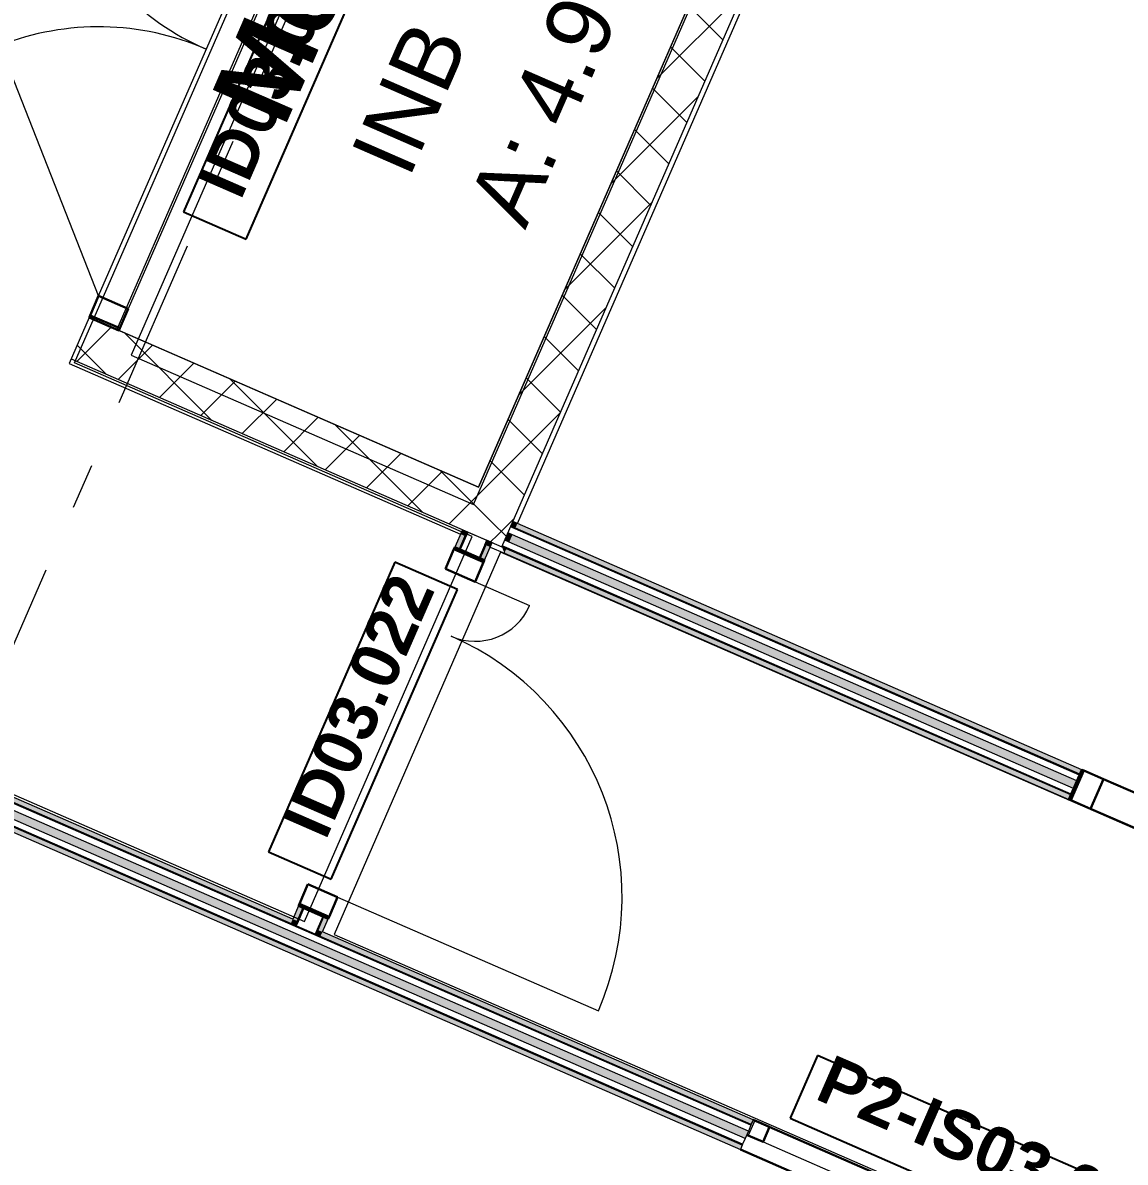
# Model space of a CAD drawing. Header units: millimetres. Extents: x -35034 to 431752, y -71616 to 25069.
# Drawn here: x 337680 to 341090, y -27414 to -23890 of the extents above; entities that cross this region are included whole.
import ezdxf
from ezdxf.enums import TextEntityAlignment as Align

# ---------------------------------------------------------------- set-up
doc = ezdxf.new("R2010")
doc.units = ezdxf.units.MM
doc.header["$MEASUREMENT"] = 0
doc.linetypes.add('Double Dashed', pattern=[1093.611073, 529.166651, -211.666656, 141.111112, -211.666656])
for name, color, linetype in [('New_A-05-M_Gross_Int_Circulation', 7, 'Continuous'), ('New_A-05-M_Gross_Int_Plant', 7, 'Continuous'), ('New_A-15-MG_Structural_Grid_Phase_2', 7, 'Continuous'), ('New_A-20-M_Floor_Slab', 7, 'Continuous'), ('New_A-25-M_Wall_Int', 7, 'Continuous'), ('New_ArchiCAD Door Markers', 7, 'Continuous'), ('New_ArchiCAD Doors', 7, 'Continuous'), ('New_ArchiCAD Window Markers', 7, 'Continuous'), ('New_ArchiCAD Windows', 7, 'Continuous')]:
    doc.layers.add(name, color=color, linetype=linetype)
for name, color, linetype, lineweight, true_color in [('New_A-05-M_Gross_Int_Circulation_Pen_No__74', 7, 'Continuous', 20, 0x606060), ('New_A-05-M_Gross_Int_Plant_Pen_No__74', 7, 'Continuous', 20, 0x606060), ('New_A-15-MG_Structural_Grid_Phase_2_Pen_No__222', 7, 'Continuous', 13, 0x65af33), ('New_A-25-M_Wall_Int_Pen_No__107', 7, 'Continuous', 15, 0xa6a6a6), ('New_ArchiCAD Doors_Pen_No__43', 7, 'Continuous', 30, 0x444444), ('New_ArchiCAD Doors_Pen_No__63', 7, 'Continuous', 20, 0x606060), ('New_ArchiCAD Windows_Pen_No__23', 7, 'Continuous', 30, 0x2a2a2a), ('New_ArchiCAD Windows_Pen_No__43', 7, 'Continuous', 30, 0x444444)]:
    doc.layers.add(name, color=color, linetype=linetype, lineweight=lineweight, true_color=true_color)
for name, color, linetype, lineweight in [('New_A-20-M_Floor_Slab_Pen_No__89', 8, 'Continuous', 20), ('New_A-25-M_Wall_Int_Pen_No__1', 7, 'Continuous', 13), ('New_ArchiCAD Door Markers_Pen_No__1', 7, 'Continuous', 13), ('New_ArchiCAD Door Markers_Pen_No__5', 7, 'Continuous', 25), ('New_ArchiCAD Doors_Pen_No__1', 7, 'Continuous', 13), ('New_ArchiCAD Window Markers_Pen_No__1', 7, 'Continuous', 13), ('New_ArchiCAD Window Markers_Pen_No__5', 7, 'Continuous', 25), ('New_ArchiCAD Windows_Pen_No__1', 7, 'Continuous', 13), ('New_ArchiCAD Windows_Pen_No__83', 8, 'Continuous', 20), ('New_ArchiCAD Zone Stamps_Pen_No__6', 7, 'Continuous', 35), ('New_ArchiCAD Zone Stamps_Pen_No__9', 7, 'Continuous', 13)]:
    doc.layers.add(name, color=color, linetype=linetype, lineweight=lineweight)
doc.styles.add('GENERATED_STYLE_1', font='')
doc.styles.add('GENERATED_STYLE_2', font='')
doc.styles.add('GENERATED_STYLE_3', font='')
doc.styles.add('GENERATED_STYLE_4', font='')
doc.styles.get('GENERATED_STYLE_1').set_extended_font_data('Swis721 BT', bold=True)
doc.styles.get('GENERATED_STYLE_2').set_extended_font_data('Arial', bold=True)
doc.styles.get('GENERATED_STYLE_3').set_extended_font_data('Arial')
doc.styles.get('GENERATED_STYLE_4').set_extended_font_data('Swis721 BT')
pattern_1 = [(45, (341458.06, 0), (-91.9239, 91.9239), []), (135, (341458.06, 0), (91.9239, 91.9239), [])]
pattern_2 = [(336.4404, (341458.06, 0), (69.2305, 158.7675), [0, -100]), (336.4404, (341538.51, 59.4), (69.2305, 158.7675), [0, -100])]

# ---------------------------------------------------------------- blocks, each defined once
blk = doc.blocks.new('Corridor 02-Third_INB 3152_63_2', base_point=(314166.9, -30973.4))
at = {"layer": 'New_A-05-M_Gross_Int_Circulation_Pen_No__74', "linetype": 'Continuous'}
for p, q in [((337840.6, -24942), (339439.2, -21276.1)), ((339070.6, -25478.4), (337840.6, -24942)), ((338551.5, -26668.8), (339070.6, -25478.4)), ((337340.9, -26140.9), (338551.5, -26668.8))]:
    blk.add_line(p, q, dxfattribs=at)
at = {"layer": 'New_ArchiCAD Zone Stamps_Pen_No__6'}
for tag, height, style, p in [('ROOM_NAME', 250, 'GENERATED_STYLE_2', (313334.1, -29413.8)), ('zoneNameLine2', 250, 'GENERATED_STYLE_2', (313145.7, -29846)), ('ROOM_NUMBER', 200, 'GENERATED_STYLE_3', (312957.3, -30266.7)), ('measuredAreaCode', 200, 'GENERATED_STYLE_3', (312800.2, -30626.8)), ('ROOM_HOLES_PRM', 200, 'GENERATED_STYLE_3', (313107.6, -30760.8)), ('DUMMY_649', 200, 'GENERATED_STYLE_3', (313736.8, -31035.2)), ('DUMMY_650', 133.3, 'GENERATED_STYLE_3', (314016.1, -31141.7))]:
    blk.add_attdef(tag, text='', height=height, rotation=336.4404, dxfattribs=dict(at, style=style)).set_placement(p, align=Align.TOP_LEFT)
blk = doc.blocks.new('Corridor 01-Third_INB 3350_68_2', base_point=(352061.9, -32200.4))
at = {"layer": 'New_A-05-M_Gross_Int_Circulation_Pen_No__74', "linetype": 'Continuous'}
for p, q in [((339158.2, -25527.6), (338642.9, -26709.4)), ((358967.8, -34165.5), (339158.2, -25527.6)), ((338642.9, -26709.4), (356580.5, -34531))]:
    blk.add_line(p, q, dxfattribs=at)
at = {"layer": 'New_ArchiCAD Zone Stamps_Pen_No__9'}
for tag, height, style, p in [('ROOM_NAME', 250, 'GENERATED_STYLE_2', (351229.1, -30640.8)), ('zoneNameLine2', 250, 'GENERATED_STYLE_2', (351040.7, -31072.9)), ('ROOM_NUMBER', 200, 'GENERATED_STYLE_3', (350852.2, -31493.6)), ('measuredAreaCode', 200, 'GENERATED_STYLE_3', (350695.2, -31853.7)), ('DUMMY_649', 200, 'GENERATED_STYLE_3', (351002.6, -31987.8)), ('DUMMY_650', 200, 'GENERATED_STYLE_3', (351492, -32201.2)), ('DUMMY_651', 133.3, 'GENERATED_STYLE_3', (351771.2, -32307.7))]:
    blk.add_attdef(tag, text='', height=height, rotation=336.4404, dxfattribs=dict(at, style=style)).set_placement(p, align=Align.TOP_LEFT)
blk = doc.blocks.new('Mech-Riser 01_INB 3158_70_2', base_point=(339560.5, -23361.1))
at = {"layer": 'New_A-05-M_Gross_Int_Plant_Pen_No__74', "linetype": 'Continuous'}
for p, q in [((339564.4, -21183.9), (337970.8, -24838.5)), ((339089.7, -25326.4), (340683.3, -21671.8)), ((337970.8, -24838.5), (339089.7, -25326.4))]:
    blk.add_line(p, q, dxfattribs=at)
at = {"layer": 'New_ArchiCAD Zone Stamps_Pen_No__9'}
for tag, height, style, p in [('ROOM_NAME', 250, 'GENERATED_STYLE_2', (338258.7, -24118.7)), ('measuredAreaCode', 200, 'GENERATED_STYLE_3', (339050.9, -24452.7)), ('ROOM_NUMBER', 200, 'GENERATED_STYLE_3', (338690.8, -24295.7)), ('DUMMY_650', 200, 'GENERATED_STYLE_3', (339337.4, -23795.8)), ('DUMMY_651', 133.3, 'GENERATED_STYLE_3', (339459.1, -23501.3)), ('DUMMY_649', 200, 'GENERATED_STYLE_3', (339184.9, -24145.3))]:
    blk.add_attdef(tag, text='', height=height, rotation=66.4404, dxfattribs=dict(at, style=style)).set_placement(p, align=Align.TOP_LEFT)
blk = doc.blocks.new('Slab_6_2', base_point=(319508.7, -20986.7))
at = {"layer": 'New_A-20-M_Floor_Slab_Pen_No__89', "linetype": 'Continuous', "flags": 128}
blk.add_lwpolyline([(338015.8, -24918.2), (339074.2, -25379.7), (340673, -21713.1), (339614.6, -21251.6)], close=True, dxfattribs=at)
blk = doc.blocks.new('*X1009', base_point=(341458.1, 0))
at = {"layer": 'New_A-25-M_Wall_Int_Pen_No__107', "linetype": 'Continuous'}
blk.add_hatch(color=256, dxfattribs=at).paths.add_polyline_path([(339194.6, -25473.6), (339184.6, -25496.5), (340930.2, -26257.7), (340940.2, -26234.8)])
blk = doc.blocks.new('Door with Sidelight on Side 2 19_12')
at = {"layer": 'New_ArchiCAD Doors_Pen_No__1', "linetype": 'Continuous'}
for p, q in [((-755, 0), (-755, -15)), ((755, 0), (755, -15)), ((-755, -15), (-755, -18)), ((-755, -18), (-755, -38)), ((755, -15), (755, -18)), ((755, -18), (755, -38)), ((-755, -38), (-755, -63)), ((-755, -63), (-755, -82)), ((755, -38), (755, -63)), ((755, -63), (755, -82)), ((-755, -82), (-755, -85)), ((-755, -85), (-755, -100)), ((755, -82), (755, -85)), ((755, -85), (755, -100))]:
    blk.add_line(p, q, dxfattribs=at)
at = {"layer": 'New_ArchiCAD Doors_Pen_No__43', "linetype": 'Continuous'}
for p, q in [((-748, 0), (-755, 0)), ((-755, 0), (-755, -100)), ((-682, 0), (-748, 0)), ((-748, 0), (-748, -100)), ((-254, 0), (-682, 0)), ((-682, 0), (-682, -100)), ((-682, -100), (-682, 0)), ((-254, -100), (-254, 0)), ((-188, 0), (-254, 0)), ((-254, 0), (-254, -100)), ((-188, -100), (-188, 0)), ((748, 0), (682, 0)), ((682, 0), (682, -100)), ((748, 0), (755, 0)), ((748, -100), (748, 0)), ((755, 0), (755, -100)), ((-748, -100), (-755, -100)), ((-748, -100), (-682, -100)), ((-682, -100), (-254, -100)), ((-254, -100), (-188, -100)), ((682, -100), (748, -100)), ((748, -100), (755, -100))]:
    blk.add_line(p, q, dxfattribs=at)
at = {"layer": 'New_ArchiCAD Doors_Pen_No__63', "linetype": 'Continuous'}
blk.add_line((682, 0), (682, 870), dxfattribs=at)
blk.add_arc((682, 0), 870, 90, 180, dxfattribs=at)
blk = doc.blocks.new('Wall_295_2', base_point=(359117.5, -34119.5))
at = {"layer": 'New_A-25-M_Wall_Int_Pen_No__107', "linetype": 'Continuous'}
for points in [[(339209.8, -25438.8), (339203.8, -25452.5), (340949.4, -26213.7), (340955.4, -26200)], [(339169.8, -25530.4), (340915.4, -26291.6), (340921.4, -26277.9), (339175.8, -25516.7)]]:
    blk.add_hatch(color=256, dxfattribs=at).paths.add_polyline_path(points)
at = {"layer": 'New_A-25-M_Wall_Int_Pen_No__107', "linetype": 'Continuous', "lineweight": 0, "true_color": 0x535353}
for points in [[(339203.8, -25452.5), (339202.6, -25455.3), (340948.2, -26216.5), (340949.4, -26213.7)], [(339177, -25513.9), (339175.8, -25516.7), (340921.4, -26277.9), (340922.6, -26275.1)]]:
    blk.add_hatch(color=251, dxfattribs=at).paths.add_polyline_path(points)
at = {"layer": 'New_A-25-M_Wall_Int_Pen_No__1', "linetype": 'Continuous'}
for p, q in [((340940.2, -26234.8), (339194.6, -25473.6)), ((340948.2, -26216.5), (339202.6, -25455.3)), ((340949.4, -26213.7), (339203.8, -25452.5)), ((340930.2, -26257.7), (339184.6, -25496.5)), ((340921.4, -26277.9), (339175.8, -25516.7)), ((340922.6, -26275.1), (339177, -25513.9)), ((340949.4, -26213.7), (340948.2, -26216.5)), ((340955.4, -26200), (340949.4, -26213.7)), ((340940.2, -26234.8), (340930.2, -26257.7)), ((340948.2, -26216.5), (340940.2, -26234.8)), ((340921.4, -26277.9), (340915.4, -26291.6)), ((340922.6, -26275.1), (340921.4, -26277.9)), ((340930.2, -26257.7), (340922.6, -26275.1))]:
    blk.add_line(p, q, dxfattribs=at)
at = {"layer": 'New_A-25-M_Wall_Int_Pen_No__1', "linetype": 'Continuous', "flags": 128}
for points in [[(340955.4, -26200), (339209.8, -25438.8)], [(339169.8, -25530.4), (340915.4, -26291.6)]]:
    blk.add_lwpolyline(points, dxfattribs=at)
at = {"layer": 'New_A-25-M_Wall_Int', "color": 250, "lineweight": 50, "true_color": 0x2a2a2a}
blk.add_blockref('*X1009', (341458.1, 0), dxfattribs=at)
at = {"layer": 'New_ArchiCAD Doors', "color": 251, "linetype": 'Continuous', "lineweight": 20, "true_color": 0x606060, "zscale": 1000, "rotation": 336.440411583999}
blk.add_blockref('Door with Sidelight on Side 2 19_12', (341647.5, -26501.7), dxfattribs=at)
blk = doc.blocks.new('*X1062', base_point=(341458.1, 0))
at = {"layer": 'New_A-25-M_Wall_Int_Pen_No__107', "linetype": 'Continuous'}
blk.add_hatch(color=256, dxfattribs=at).paths.add_polyline_path([(339180.8, -25467.6), (339170.8, -25490.5), (339184.6, -25496.5), (339194.6, -25473.6)])
blk = doc.blocks.new('Wall_307_2', base_point=(339169.8, -25530.4))
at = {"layer": 'New_A-25-M_Wall_Int_Pen_No__107', "linetype": 'Continuous'}
h = blk.add_hatch(dxfattribs=at)
h.set_pattern_fill('Concrete_Block_0002', color=256, style=0, pattern_type=2)
h.set_pattern_definition(pattern_1)
h.paths.add_polyline_path([(339162, -25510.7), (340867.6, -21599.4), (340683.3, -21671.8), (339089.7, -25326.4)])
h = blk.add_hatch(dxfattribs=at)
h.set_pattern_fill('Plaster_0002', color=256, style=0, pattern_type=2)
h.set_pattern_definition([(66.4404, (341458.06, 0), (-158.7675, 69.2305), [0, -100]), (66.4404, (341398.67, 80.45), (-158.7675, 69.2305), [0, -100])])
h.paths.add_polyline_path([(340839.6, -21663.5), (339196, -25432.8), (339209.8, -25438.8), (340853.3, -21669.5)])
for points in [[(339196, -25432.8), (339190, -25446.5), (339203.8, -25452.5), (339209.8, -25438.8)], [(339162, -25510.7), (339169.8, -25530.4), (339175.8, -25516.7)]]:
    blk.add_hatch(color=256, dxfattribs=at).paths.add_polyline_path(points)
at = {"layer": 'New_A-25-M_Wall_Int_Pen_No__107', "linetype": 'Continuous', "lineweight": 0, "true_color": 0x535353}
for points in [[(339190, -25446.5), (339188.8, -25449.3), (339202.6, -25455.3), (339203.8, -25452.5)], [(339163.2, -25508), (339162, -25510.7), (339175.8, -25516.7), (339177, -25513.9)]]:
    blk.add_hatch(color=251, dxfattribs=at).paths.add_polyline_path(points)
at = {"layer": 'New_A-25-M_Wall_Int_Pen_No__1', "linetype": 'Continuous'}
for p, q in [((339162, -25510.7), (340867.6, -21599.4)), ((339209.8, -25438.8), (339196, -25432.8)), ((339194.6, -25473.6), (339180.8, -25467.6)), ((339202.6, -25455.3), (339188.8, -25449.3)), ((339203.8, -25452.5), (339190, -25446.5)), ((339162, -25510.7), (339175.8, -25516.7)), ((339177, -25513.9), (339163.2, -25508)), ((339184.6, -25496.5), (339170.8, -25490.5))]:
    blk.add_line(p, q, dxfattribs=at)
at = {"layer": 'New_A-25-M_Wall_Int_Pen_No__1', "linetype": 'Continuous', "flags": 128}
for points in [[(339209.8, -25438.8), (340853.3, -21669.5)], [(340683.3, -21671.8), (339089.7, -25326.4)]]:
    blk.add_lwpolyline(points, dxfattribs=at)
at = {"layer": 'New_A-25-M_Wall_Int_Pen_No__1', "linetype": 'Continuous'}
blk.add_point((339169.8, -25530.4), dxfattribs=at)
at = {"layer": 'New_A-25-M_Wall_Int', "color": 250, "lineweight": 50, "true_color": 0x2a2a2a}
blk.add_blockref('*X1062', (341458.1, 0), dxfattribs=at)
blk = doc.blocks.new('*X1115', base_point=(341458.1, 0))
at = {"layer": 'New_A-25-M_Wall_Int_Pen_No__107', "linetype": 'Continuous'}
blk.add_hatch(color=256, dxfattribs=at).paths.add_polyline_path([(337324.2, -26183.9), (337337.1, -26216.8), (339914.3, -27340.6), (339919.5, -27328.7), (339924.3, -27317.7)])
blk = doc.blocks.new('Horizontal Multi-Sash Window 19_3')
at = {"layer": 'New_ArchiCAD Windows_Pen_No__1', "linetype": 'Continuous'}
for p, q in [((-750, -12), (-750, 0)), ((750, -12), (750, 0)), ((-750, -32), (-750, -12)), ((-750, -35), (-750, -32)), ((-750, -50), (-750, -35)), ((750, -32), (750, -12)), ((750, -35), (750, -32)), ((750, -50), (750, -35))]:
    blk.add_line(p, q, dxfattribs=at)
at = {"layer": 'New_ArchiCAD Windows_Pen_No__23', "linetype": 'Continuous'}
for p, q in [((-750, 50), (750, 50)), ((-750, -50), (750, -50))]:
    blk.add_line(p, q, dxfattribs=at)
at = {"layer": 'New_ArchiCAD Windows_Pen_No__43', "linetype": 'Continuous'}
for p, q in [((-750, 0), (-745, 0)), ((-745, 0), (-695, 0)), ((-695, 0), (-695, -50)), ((-25, -50), (-25, 0)), ((-25, 0), (0, 0)), ((0, 0), (25, 0)), ((25, 0), (25, -50)), ((695, -50), (695, 0)), ((695, 0), (745, 0)), ((745, 0), (750, 0)), ((-745, -50), (-750, -50)), ((-695, -50), (-745, -50)), ((0, -50), (-25, -50)), ((25, -50), (0, -50)), ((745, -50), (695, -50)), ((750, -50), (745, -50))]:
    blk.add_line(p, q, dxfattribs=at)
at = {"layer": 'New_ArchiCAD Windows_Pen_No__83', "linetype": 'Continuous'}
for p, q in [((-745, -50), (-745, 0)), ((-695, 0), (-25, 0)), ((25, 0), (695, 0)), ((745, -50), (745, 0)), ((-25, -50), (-695, -50)), ((695, -50), (25, -50))]:
    blk.add_line(p, q, dxfattribs=at)
blk = doc.blocks.new('Window Stamp 18_8')
at = {"layer": 'New_ArchiCAD Window Markers_Pen_No__5', "linetype": 'Continuous'}
for p, q in [((647.5, -150), (-647.5, -150)), ((-647.5, -150), (-647.5, -361.8)), ((647.5, -150), (-647.5, -150)), ((647.5, -361.8), (647.5, -150)), ((-647.5, -361.8), (647.5, -361.8))]:
    blk.add_line(p, q, dxfattribs=at)
at = {"layer": 'New_ArchiCAD Window Markers_Pen_No__1', "style": 'GENERATED_STYLE_1'}
blk.add_attdef('AC_WIDO_ID', text='', height=150, rotation=180, dxfattribs=at).set_placement((588.7, -105.4), align=Align.BOTTOM_LEFT)
blk = doc.blocks.new('Wall_312_2', base_point=(357231.8, -34823.2))
at = {"layer": 'New_A-25-M_Wall_Int_Pen_No__107', "linetype": 'Continuous'}
for points in [[(338515.1, -26661.7), (337304.5, -26133.9), (337312.3, -26153.6), (338509.1, -26675.5)], [(339905.5, -27360.7), (337348.5, -26245.8), (337356.2, -26265.5), (339899.5, -27374.5)], [(338509.1, -26675.5), (338522.9, -26681.5), (338528.9, -26667.7), (338515.1, -26661.7)], [(338587, -26709.5), (338600.8, -26715.5), (338606.8, -26701.7), (338593, -26695.7)], [(338600.8, -26715.5), (339933.5, -27296.6), (339939.5, -27282.8), (338606.8, -26701.7)]]:
    blk.add_hatch(color=256, dxfattribs=at).paths.add_polyline_path(points)
at = {"layer": 'New_A-25-M_Wall_Int_Pen_No__107', "linetype": 'Continuous', "lineweight": 0, "true_color": 0x535353}
for points in [[(338584.3, -26708.3), (337312.3, -26153.6), (337313.8, -26157.6), (338583.1, -26711)], [(339906.7, -27358), (337346.9, -26241.8), (337348.5, -26245.8), (339905.5, -27360.7)], [(338522.9, -26681.5), (338525.6, -26682.7), (338531.6, -26668.9), (338528.9, -26667.7)], [(338583.1, -26711), (338585.8, -26712.2), (338587, -26709.5), (338584.3, -26708.3)], [(338584.3, -26708.3), (338587, -26709.5), (338593, -26695.7), (338590.3, -26694.5)], [(338585.8, -26712.2), (339932.3, -27299.3), (339933.5, -27296.6), (338587, -26709.5)]]:
    blk.add_hatch(color=251, dxfattribs=at).paths.add_polyline_path(points)
at = {"layer": 'New_A-25-M_Wall_Int_Pen_No__1', "linetype": 'Continuous'}
for p, q in [((338584.3, -26708.3), (337312.3, -26153.6)), ((339932.3, -27299.3), (337313.8, -26157.6)), ((339924.3, -27317.7), (337324.2, -26183.9)), ((339914.3, -27340.6), (337337.1, -26216.8)), ((339906.7, -27358), (337346.9, -26241.8)), ((339905.5, -27360.7), (337348.5, -26245.8)), ((338528.9, -26667.7), (338522.9, -26681.5)), ((338531.6, -26668.9), (338525.6, -26682.7)), ((338590.3, -26694.5), (338584.3, -26708.3)), ((338587, -26709.5), (338593, -26695.7)), ((339933.5, -27296.6), (338587, -26709.5)), ((339932.3, -27299.3), (339924.3, -27317.7)), ((339933.5, -27296.6), (339932.3, -27299.3)), ((339939.5, -27282.8), (339933.5, -27296.6)), ((339914.3, -27340.6), (339906.7, -27358)), ((339919.5, -27328.7), (339914.3, -27340.6)), ((339924.3, -27317.7), (339919.5, -27328.7)), ((339905.5, -27360.7), (339899.5, -27374.5)), ((339906.7, -27358), (339905.5, -27360.7))]:
    blk.add_line(p, q, dxfattribs=at)
at = {"layer": 'New_A-25-M_Wall_Int_Pen_No__1', "linetype": 'Continuous', "flags": 128}
for points in [[(338515.1, -26661.7), (337304.5, -26133.9)], [(337356.2, -26265.5), (339899.5, -27374.5)], [(339939.5, -27282.8), (338606.8, -26701.7)]]:
    blk.add_lwpolyline(points, dxfattribs=at)
at = {"layer": 'New_A-25-M_Wall_Int', "color": 250, "lineweight": 50, "true_color": 0x2a2a2a}
blk.add_blockref('*X1115', (341458.1, 0), dxfattribs=at)
at = {"layer": 'New_ArchiCAD Window Markers'}
ref = blk.add_blockref('Window Stamp 18_8', (340587, -27674.3), dxfattribs=dict(at, rotation=156.4404115839917))
ref.add_attrib('AC_WIDO_ID', 'P2-IS03.024', dxfattribs={"layer": 'New_ArchiCAD Window Markers_Pen_No__1', "color": 7, "height": 150, "rotation": 336.4404, "style": 'GENERATED_STYLE_1'}).set_placement((340107.3, -27256.9), align=Align.BOTTOM_LEFT)
at = {"layer": 'New_ArchiCAD Windows', "color": 251, "linetype": 'Continuous', "lineweight": 20, "true_color": 0x606060, "xscale": -1, "zscale": 1000, "rotation": 156.4404115839917}
blk.add_blockref('Horizontal Multi-Sash Window 19_3', (340607, -27628.4), dxfattribs=at)
blk = doc.blocks.new('Double Door Asymmetric 19_7')
at = {"layer": 'New_ArchiCAD Doors_Pen_No__1', "linetype": 'Continuous'}
for p, q in [((-605, -15), (-605, 0)), ((605, -15), (605, 0)), ((-605, -18), (-605, -15)), ((-605, -82), (-605, -18)), ((605, -18), (605, -15)), ((605, -82), (605, -18)), ((-605, -85), (-605, -82)), ((-605, -100), (-605, -85)), ((605, -85), (605, -82)), ((605, -100), (605, -85))]:
    blk.add_line(p, q, dxfattribs=at)
at = {"layer": 'New_ArchiCAD Doors_Pen_No__43', "linetype": 'Continuous'}
for p, q in [((-598, 0), (-605, 0)), ((-605, 0), (-605, -100)), ((-532, 0), (-598, 0)), ((-598, 0), (-598, -100)), ((-532, -100), (-532, 0)), ((598, 0), (532, 0)), ((532, 0), (532, -100)), ((598, 0), (605, 0)), ((598, -100), (598, 0)), ((605, 0), (605, -100)), ((-598, -100), (-605, -100)), ((-598, -100), (-532, -100)), ((532, -100), (598, -100)), ((598, -100), (605, -100))]:
    blk.add_line(p, q, dxfattribs=at)
at = {"layer": 'New_ArchiCAD Doors_Pen_No__63', "linetype": 'Continuous'}
for p, q in [((532, 0), (532, 879.9)), ((-532, 0), (-532, 184.1))]:
    blk.add_line(p, q, dxfattribs=at)
for centre, radius, start, end in [((532, 0), 879.9, 90, 180), ((-532, 0), 184.1, 0, 90)]:
    blk.add_arc(centre, radius, start, end, dxfattribs=at)
blk = doc.blocks.new('Door Stamp 17_33')
at = {"layer": 'New_ArchiCAD Door Markers_Pen_No__5', "linetype": 'Continuous'}
for p, q in [((488.6, -40), (-488.6, -40)), ((-488.6, -40), (-488.6, -251.8)), ((488.6, -40), (-488.6, -40)), ((488.6, -251.8), (488.6, -40)), ((-488.6, -251.8), (488.6, -251.8))]:
    blk.add_line(p, q, dxfattribs=at)
at = {"layer": 'New_ArchiCAD Door Markers_Pen_No__1', "style": 'GENERATED_STYLE_1'}
blk.add_attdef('AC_WIDO_ID', text='', height=150, rotation=180, dxfattribs=at).set_placement((429.7, 4.8), align=Align.BOTTOM_LEFT)
blk = doc.blocks.new('Wall_334_2', base_point=(339040.2, -25457.6))
at = {"layer": 'New_A-25-M_Wall_Int_Pen_No__107', "linetype": 'Continuous'}
for points in [[(339016.5, -25511.8), (339030.3, -25517.8), (339053.9, -25463.6), (339040.2, -25457.6)], [(339094.5, -25545.8), (339108.2, -25551.8), (339131.9, -25497.5), (339118.1, -25491.5)], [(338532.9, -26620.9), (338515.1, -26661.7), (338528.9, -26667.7), (338546.7, -26626.9)], [(338593, -26695.7), (338606.8, -26701.7), (338624.6, -26660.9), (338610.8, -26654.9)]]:
    blk.add_hatch(color=256, dxfattribs=at).paths.add_polyline_path(points)
at = {"layer": 'New_A-25-M_Wall_Int_Pen_No__107', "linetype": 'Continuous', "lineweight": 0, "true_color": 0x535353}
for points in [[(339053.9, -25463.6), (339030.3, -25517.8), (339033, -25519), (339056.7, -25464.8)], [(339115.4, -25490.3), (339091.7, -25544.6), (339094.5, -25545.8), (339118.1, -25491.5)], [(338528.9, -26667.7), (338531.6, -26668.9), (338549.4, -26628.1), (338546.7, -26626.9)], [(338590.3, -26694.5), (338593, -26695.7), (338610.8, -26654.9), (338608.1, -26653.7)]]:
    blk.add_hatch(color=251, dxfattribs=at).paths.add_polyline_path(points)
at = {"layer": 'New_A-25-M_Wall_Int_Pen_No__1', "linetype": 'Continuous'}
for p, q in [((339053.9, -25463.6), (339030.3, -25517.8)), ((339056.7, -25464.8), (339033, -25519)), ((339115.4, -25490.3), (339091.7, -25544.6)), ((339118.1, -25491.5), (339094.5, -25545.8)), ((339016.5, -25511.8), (339030.3, -25517.8)), ((339030.3, -25517.8), (339033, -25519)), ((339033, -25519), (339091.7, -25544.6)), ((339091.7, -25544.6), (339094.5, -25545.8)), ((339094.5, -25545.8), (339108.2, -25551.8)), ((338546.7, -26626.9), (338528.9, -26667.7)), ((338549.4, -26628.1), (338531.6, -26668.9)), ((338532.9, -26620.9), (338546.7, -26626.9)), ((338546.7, -26626.9), (338549.4, -26628.1)), ((338549.4, -26628.1), (338608.1, -26653.7)), ((338608.1, -26653.7), (338590.3, -26694.5)), ((338610.8, -26654.9), (338593, -26695.7)), ((338608.1, -26653.7), (338610.8, -26654.9)), ((338610.8, -26654.9), (338624.6, -26660.9))]:
    blk.add_line(p, q, dxfattribs=at)
at = {"layer": 'New_A-25-M_Wall_Int_Pen_No__1', "linetype": 'Continuous', "flags": 128}
for points in [[(339040.2, -25457.6), (339016.5, -25511.8)], [(339040.2, -25457.6), (339053.9, -25463.6)], [(339053.9, -25463.6), (339056.7, -25464.8)], [(339056.7, -25464.8), (339115.4, -25490.3)], [(339108.2, -25551.8), (339131.9, -25497.5)], [(339115.4, -25490.3), (339118.1, -25491.5)], [(339118.1, -25491.5), (339131.9, -25497.5)], [(338532.9, -26620.9), (338515.1, -26661.7)], [(338606.8, -26701.7), (338624.6, -26660.9)]]:
    blk.add_lwpolyline(points, dxfattribs=at)
at = {"layer": 'New_ArchiCAD Door Markers'}
ref = blk.add_blockref('Door Stamp 17_33', (338866.4, -26106.3), dxfattribs=dict(at, rotation=246.4404115839914))
ref.add_attrib('AC_WIDO_ID', 'ID03.022', dxfattribs={"layer": 'New_ArchiCAD Door Markers_Pen_No__1', "color": 7, "height": 150, "rotation": 66.4404, "style": 'GENERATED_STYLE_1'}).set_placement((338658, -26439.4), align=Align.BOTTOM_LEFT)
at = {"layer": 'New_ArchiCAD Doors', "color": 251, "linetype": 'Continuous', "lineweight": 20, "true_color": 0x606060, "zscale": 1000, "rotation": 246.4404115839914}
blk.add_blockref('Double Door Asymmetric 19_7', (338866.4, -26106.3), dxfattribs=at)
blk = doc.blocks.new('Wall_356_2', base_point=(339169.8, -25530.4))
at = {"layer": 'New_A-25-M_Wall_Int_Pen_No__107', "linetype": 'Continuous'}
h = blk.add_hatch(dxfattribs=at)
h.set_pattern_fill('Concrete_Block_0002', color=256, style=0, pattern_type=2)
h.set_pattern_definition(pattern_1)
h.paths.add_polyline_path([(337829.6, -24929.7), (339162, -25510.7), (339089.7, -25326.4), (337885.6, -24801.4)])
h = blk.add_hatch(dxfattribs=at)
h.set_pattern_fill('Plaster_0002', color=256, style=0, pattern_type=2)
h.set_pattern_definition(pattern_2)
h.paths.add_polyline_path([(339040.2, -25457.6), (337829.6, -24929.7), (337823.6, -24943.5), (339034.2, -25471.3)])
for points in [[(339053.9, -25463.6), (339040.2, -25457.6), (339034.2, -25471.3), (339047.9, -25477.3)], [(339131.9, -25497.5), (339118.1, -25491.5), (339112.1, -25505.3), (339125.9, -25511.3)]]:
    blk.add_hatch(color=256, dxfattribs=at).paths.add_polyline_path(points)
at = {"layer": 'New_A-25-M_Wall_Int_Pen_No__107', "linetype": 'Continuous', "lineweight": 0, "true_color": 0x535353}
for points in [[(339056.7, -25464.8), (339053.9, -25463.6), (339047.9, -25477.3), (339050.7, -25478.5)], [(339118.1, -25491.5), (339115.4, -25490.3), (339109.4, -25504.1), (339112.1, -25505.3)]]:
    blk.add_hatch(color=251, dxfattribs=at).paths.add_polyline_path(points)
at = {"layer": 'New_A-25-M_Wall_Int_Pen_No__107', "linetype": 'Continuous'}
h = blk.add_hatch(dxfattribs=at)
h.set_pattern_fill('Plaster_0002', color=256, style=0, pattern_type=2)
h.set_pattern_definition(pattern_2)
h.paths.add_polyline_path([(339125.9, -25511.3), (339169.8, -25530.4), (339162, -25510.7), (339131.9, -25497.5)])
at = {"layer": 'New_A-25-M_Wall_Int_Pen_No__1', "linetype": 'Continuous'}
for p, q in [((337829.6, -24929.7), (339162, -25510.7)), ((339040.2, -25457.6), (339034.2, -25471.3)), ((339053.9, -25463.6), (339047.9, -25477.3)), ((339050.7, -25478.5), (339056.7, -25464.8)), ((339109.4, -25504.1), (339115.4, -25490.3)), ((339112.1, -25505.3), (339118.1, -25491.5)), ((339125.9, -25511.3), (339131.9, -25497.5))]:
    blk.add_line(p, q, dxfattribs=at)
at = {"layer": 'New_A-25-M_Wall_Int_Pen_No__1', "linetype": 'Continuous', "flags": 128}
for points in [[(337885.6, -24801.4), (337823.6, -24943.5)], [(339089.7, -25326.4), (337885.6, -24801.4)], [(337823.6, -24943.5), (339034.2, -25471.3)], [(339125.9, -25511.3), (339169.8, -25530.4)]]:
    blk.add_lwpolyline(points, dxfattribs=at)
blk = doc.blocks.new('Double Door 19_3')
at = {"layer": 'New_ArchiCAD Doors_Pen_No__1', "linetype": 'Continuous'}
for p, q in [((-905, 0), (-905, -15)), ((905, 0), (905, -15)), ((-905, -15), (-905, -18)), ((-905, -18), (-905, -38)), ((905, -15), (905, -18)), ((905, -18), (905, -38)), ((-905, -38), (-905, -63)), ((-905, -63), (-905, -82)), ((905, -38), (905, -63)), ((905, -63), (905, -82)), ((-905, -82), (-905, -85)), ((-905, -85), (-905, -100)), ((905, -82), (905, -85)), ((905, -85), (905, -100))]:
    blk.add_line(p, q, dxfattribs=at)
at = {"layer": 'New_ArchiCAD Doors_Pen_No__43', "linetype": 'Continuous'}
for p, q in [((-898, 0), (-905, 0)), ((-905, 0), (-905, -100)), ((-832, 0), (-898, 0)), ((-898, 0), (-898, -100)), ((-832, -100), (-832, 0)), ((898, 0), (832, 0)), ((832, 0), (832, -100)), ((898, 0), (905, 0)), ((898, -100), (898, 0)), ((905, 0), (905, -100)), ((-898, -100), (-905, -100)), ((-898, -100), (-832, -100)), ((832, -100), (898, -100)), ((898, -100), (905, -100))]:
    blk.add_line(p, q, dxfattribs=at)
at = {"layer": 'New_ArchiCAD Doors_Pen_No__63', "linetype": 'Continuous'}
for p, q in [((-832, 0), (-243.7, 588.3)), ((832, 0), (243.7, 588.3)), ((-832, 0), (832, 0)), ((832, -100), (-832, -100))]:
    blk.add_line(p, q, dxfattribs=at)
for centre, start, end in [((-832, 0), 0, 45), ((832, 0), 135, 180)]:
    blk.add_arc(centre, 832, start, end, dxfattribs=at)
blk = doc.blocks.new('Door Stamp 17_42')
at = {"layer": 'New_ArchiCAD Door Markers_Pen_No__5', "linetype": 'Continuous'}
for p, q in [((488.6, 248.6), (-488.6, 248.6)), ((-488.6, 248.6), (-488.6, 36.8)), ((488.6, 248.6), (-488.6, 248.6)), ((488.6, 36.8), (488.6, 248.6)), ((-488.6, 36.8), (488.6, 36.8))]:
    blk.add_line(p, q, dxfattribs=at)
at = {"layer": 'New_ArchiCAD Door Markers_Pen_No__1', "style": 'GENERATED_STYLE_1'}
blk.add_attdef('AC_WIDO_ID', text='', height=150, rotation=180, dxfattribs=at).set_placement((429.7, 293.2), align=Align.BOTTOM_LEFT)
blk = doc.blocks.new('Wall_358_2', base_point=(339632.8, -21044.6))
at = {"layer": 'New_A-25-M_Wall_Int_Pen_No__1', "linetype": 'Continuous'}
for p, q in [((337885.6, -24801.4), (337899.3, -24807.4)), ((337899.3, -24807.4), (337902.1, -24808.6)), ((337902.1, -24808.6), (337920.4, -24816.6)), ((337920.4, -24816.6), (337943.3, -24826.6)), ((337943.3, -24826.6), (337960.7, -24834.1)), ((337960.7, -24834.1), (337963.5, -24835.3)), ((337963.5, -24835.3), (337977.2, -24841.3))]:
    blk.add_line(p, q, dxfattribs=at)
at = {"layer": 'New_ArchiCAD Door Markers'}
ref = blk.add_blockref('Door Stamp 17_42', (338339, -24011.8), dxfattribs=dict(at, rotation=246.440411583999))
ref.add_attrib('AC_WIDO_ID', 'ID03.016', dxfattribs={"layer": 'New_ArchiCAD Door Markers_Pen_No__1', "color": 7, "height": 150, "rotation": 66.4404, "style": 'GENERATED_STYLE_1'}).set_placement((338395, -24460.4), align=Align.BOTTOM_LEFT)
at = {"layer": 'New_ArchiCAD Doors', "color": 251, "linetype": 'Continuous', "lineweight": 20, "true_color": 0x606060, "zscale": 1000, "rotation": 66.44041158399895}
blk.add_blockref('Double Door 19_3', (338247.3, -23971.8), dxfattribs=at)
blk = doc.blocks.new('Standard grid marker_22')
at = {"layer": 'New_A-15-MG_Structural_Grid_Phase_2_Pen_No__222', "linetype": 'Double Dashed'}
blk.add_line((18800.1, 0), (27262.4, 0), dxfattribs=at)
at = {"layer": 'New_A-15-MG_Structural_Grid_Phase_2_Pen_No__222', "style": 'GENERATED_STYLE_4'}
for tag, p in [('AC_MarkerText_1_0', (-500, 36.8)), ('AC_MarkerText_1_1', (27762.4, 36.8))]:
    blk.add_attdef(tag, text='', height=350, rotation=270, dxfattribs=at).set_placement(p, align=Align.MIDDLE_CENTER)

msp = doc.modelspace()

# ---------------------------------------------------------------- block references
at = {"layer": 'New_A-05-M_Gross_Int_Circulation', "linetype": 'Continuous'}
for name, p in [('Corridor 02-Third_INB 3152_63_2', (314166.9, -30973.4)), ('Corridor 01-Third_INB 3350_68_2', (352061.9, -32200.4))]:
    msp.add_blockref(name, p, dxfattribs=at)
at = {"layer": 'New_A-05-M_Gross_Int_Plant', "linetype": 'Continuous'}
ref = msp.add_blockref('Mech-Riser 01_INB 3158_70_2', (339560.5, -23361.1), dxfattribs=at)
ref.add_attrib('ROOM_NAME', 'Mech-Riser 01', dxfattribs={"layer": 'New_ArchiCAD Zone Stamps_Pen_No__9', "color": 7, "height": 250, "rotation": 66.4404, "style": 'GENERATED_STYLE_2'}).set_placement((338258.7, -24118.7), align=Align.TOP_LEFT)
ref.add_attrib('ROOM_NUMBER', 'INB 3158', dxfattribs={"layer": 'New_ArchiCAD Zone Stamps_Pen_No__9', "color": 7, "height": 200, "rotation": 66.4404, "style": 'GENERATED_STYLE_3'}).set_placement((338690.8, -24295.7), align=Align.TOP_LEFT)
ref.add_attrib('measuredAreaCode', 'A: ', dxfattribs={"layer": 'New_ArchiCAD Zone Stamps_Pen_No__9', "color": 7, "height": 200, "rotation": 66.4404, "style": 'GENERATED_STYLE_3'}).set_placement((339050.9, -24452.7), align=Align.TOP_LEFT)
ref.add_attrib('DUMMY_649', '4.9', dxfattribs={"layer": 'New_ArchiCAD Zone Stamps_Pen_No__9', "color": 7, "height": 200, "rotation": 66.4404, "style": 'GENERATED_STYLE_3'}).set_placement((339184.9, -24145.3), align=Align.TOP_LEFT)
at = {"layer": 'New_A-15-MG_Structural_Grid_Phase_2', "color": 8, "linetype": 'Continuous', "lineweight": 15, "zscale": 1000, "rotation": 66.44041158399293}
msp.add_blockref('Standard grid marker_22', (329589.3, -44302.7), dxfattribs=at)
at = {"layer": 'New_A-20-M_Floor_Slab', "color": 8, "linetype": 'Continuous', "lineweight": 20}
msp.add_blockref('Slab_6_2', (319508.7, -20986.7), dxfattribs=at)
at = {"layer": 'New_A-25-M_Wall_Int', "color": 250, "lineweight": 50, "true_color": 0x2a2a2a}
for name, p in [('Wall_358_2', (339632.8, -21044.6)), ('Wall_307_2', (339169.8, -25530.4)), ('Wall_356_2', (339169.8, -25530.4)), ('Wall_295_2', (359117.5, -34119.5)), ('Wall_334_2', (339040.2, -25457.6)), ('Wall_312_2', (357231.8, -34823.2))]:
    msp.add_blockref(name, p, dxfattribs=at)

doc.saveas('drawing.dxf')
